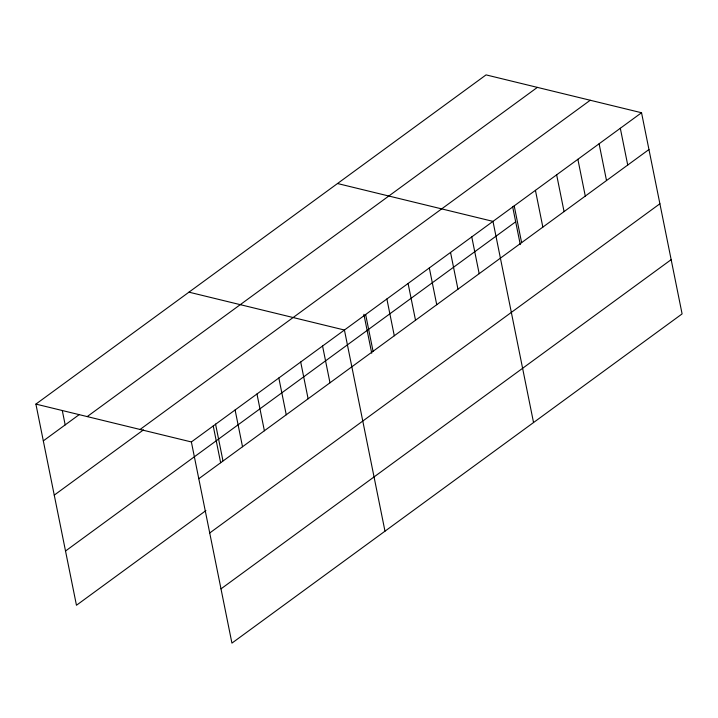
<?xml version="1.0" encoding="UTF-8"?>
<svg xmlns="http://www.w3.org/2000/svg" width="718" height="718" viewBox="0 0 718 718"><rect width="100%" height="100%" fill="white"/><g stroke="black" fill="none" stroke-linecap="round" stroke-linejoin="round"><path stroke-width="1.08" d="M35.9 404.099L486.068 74.887L641.542 112.744L682.1 313.901L231.932 643.113L191.374 441.956L35.9 404.099L76.458 605.256L205.904 510.597M43.313 440.879L79.177 414.654M87.21 416.593L537.369 87.381M140.064 429.463L590.232 100.251M54.254 495.124L143.465 429.885M191.374 441.956L641.542 112.744M65.526 551.011L515.686 221.799M198.787 478.735L648.955 149.523M209.728 532.98L659.896 203.768M220.991 588.868L671.159 259.656M337.514 183.53L492.988 221.377L533.546 422.543M188.96 292.163L344.425 330.02L384.992 531.185M620.316 128.262L627.729 165.041M599.099 143.779L606.513 180.559M577.873 159.297L585.287 196.077M556.647 174.824L564.07 211.604M535.431 190.342L542.844 227.121M514.205 205.86L521.618 242.639M512.652 206.757L520.281 244.587M471.762 236.904L479.175 273.684M450.536 252.422L457.958 289.201M429.319 267.94L436.732 304.719M408.093 283.457L415.516 320.237M386.876 298.984L394.29 335.764M365.65 314.502L373.064 351.281M363.882 314.322L371.727 353.22M322.561 346.013L329.984 382.793M300.698 361.998L308.112 398.777M278.835 377.991L286.249 414.771M256.972 393.985L264.386 430.764M235.1 409.969L242.522 446.749M215.544 424.033L222.957 460.776M213.237 425.962L220.65 462.742M62.349 410.822L65.185 424.885"/></g></svg>
